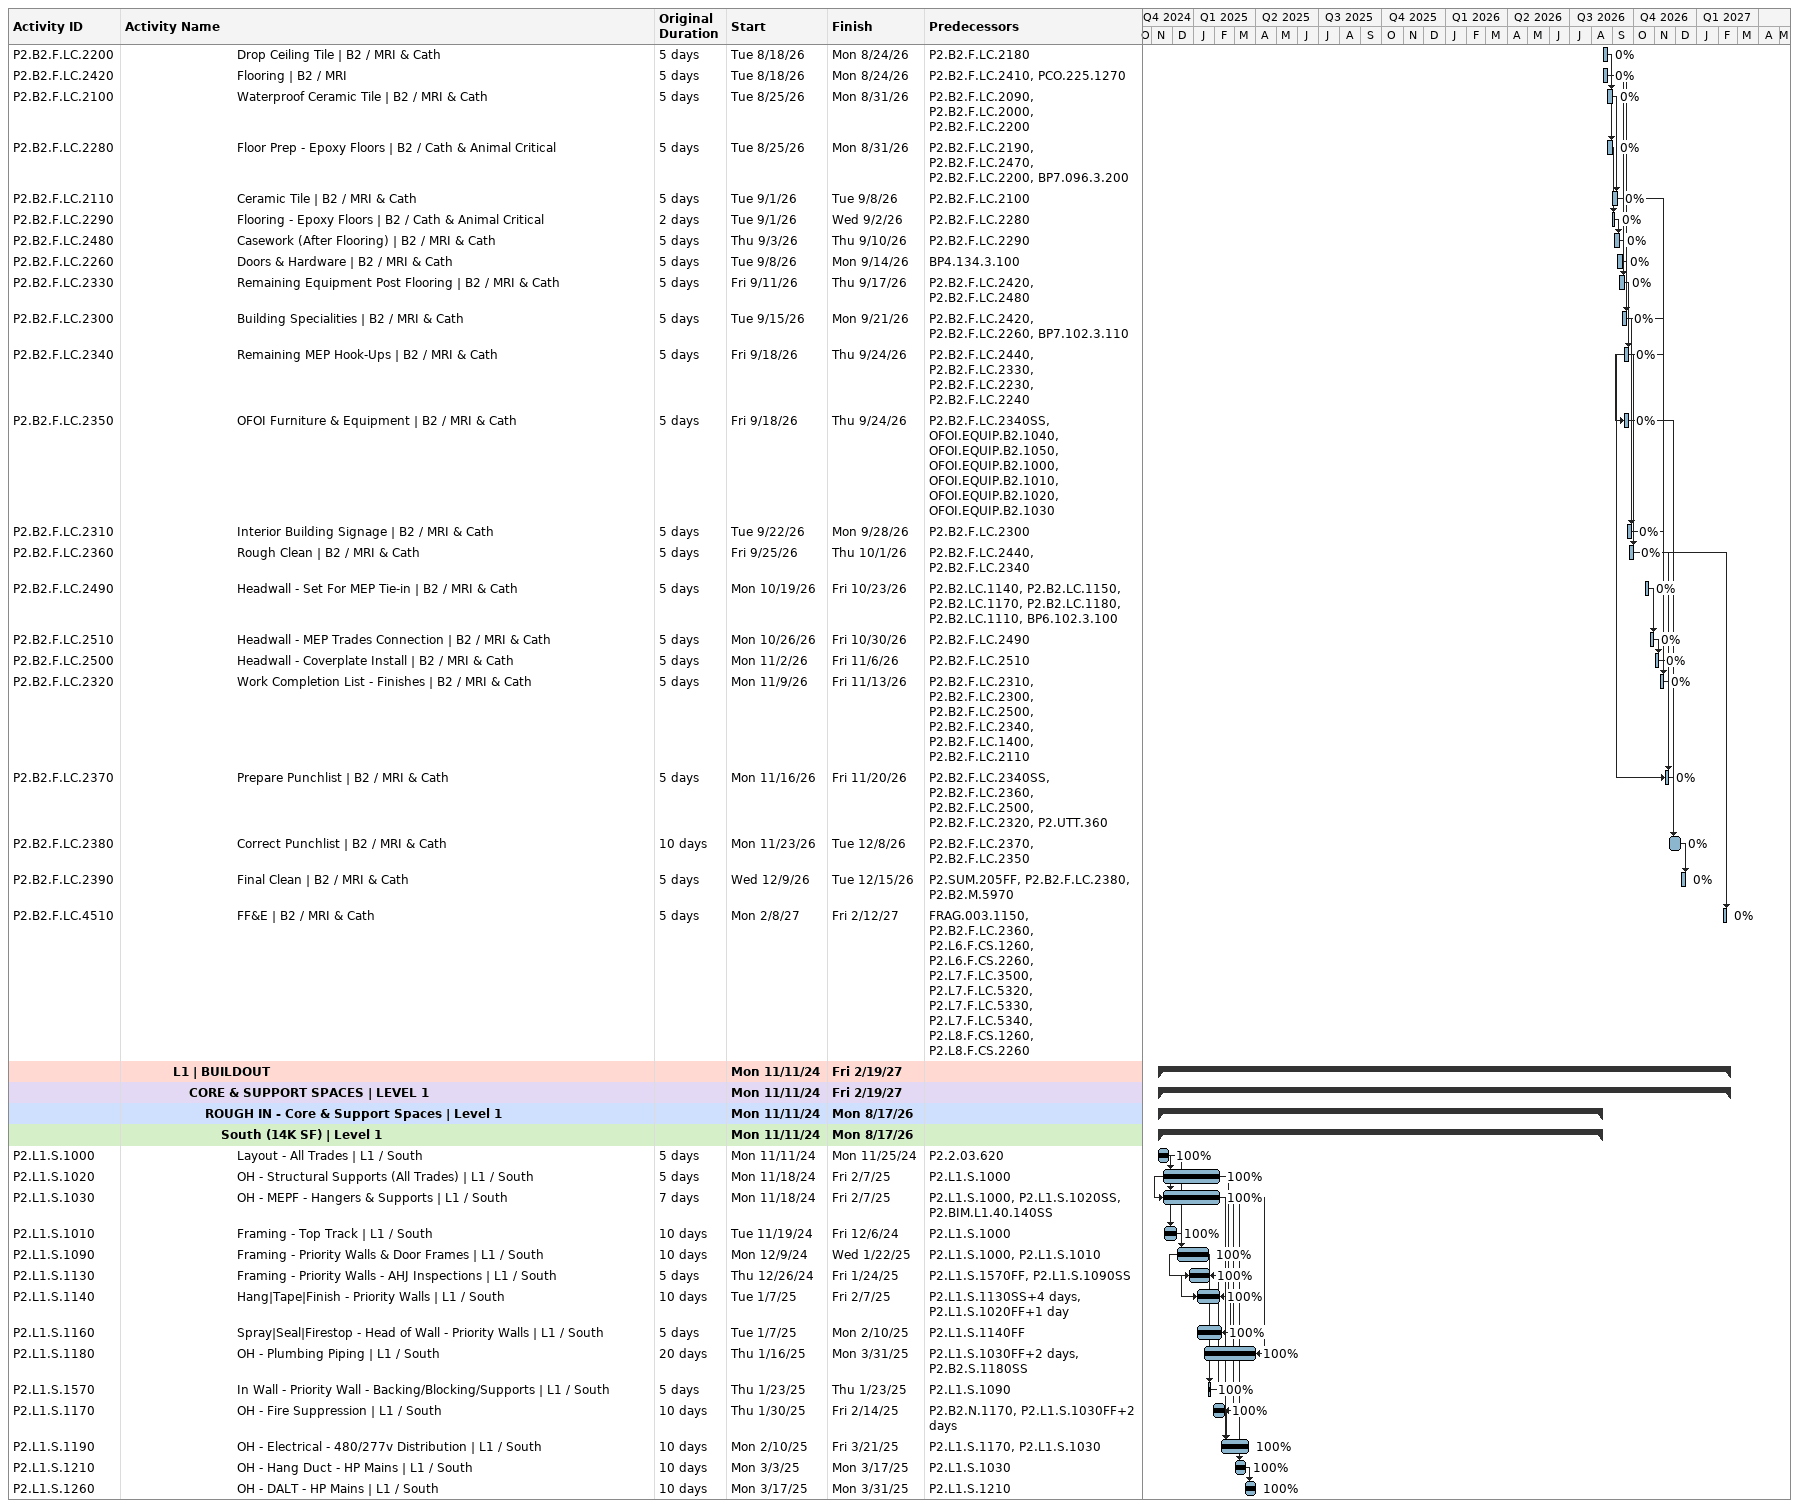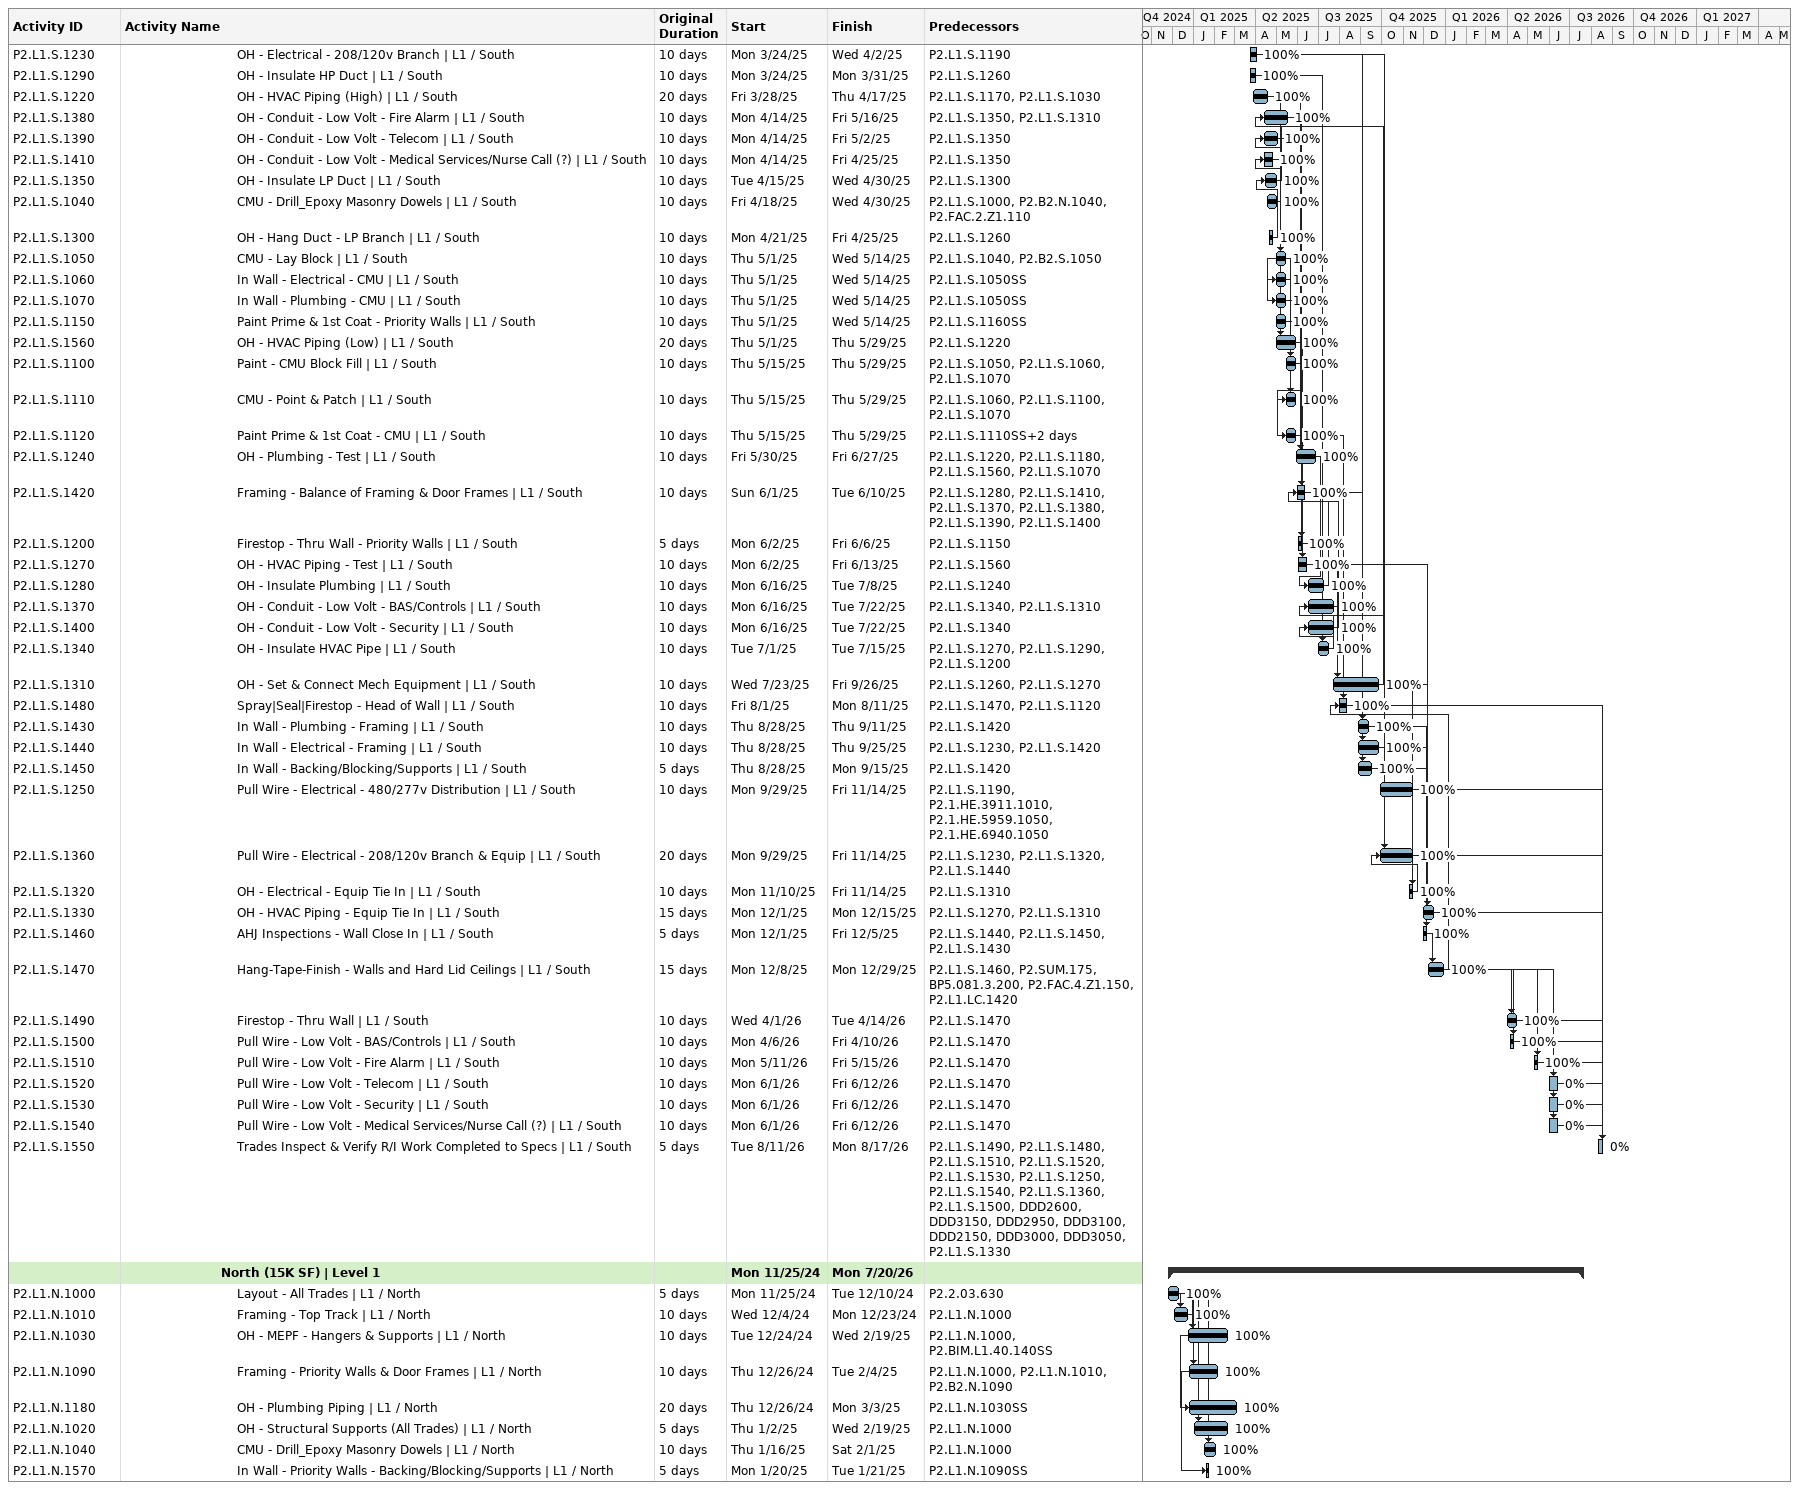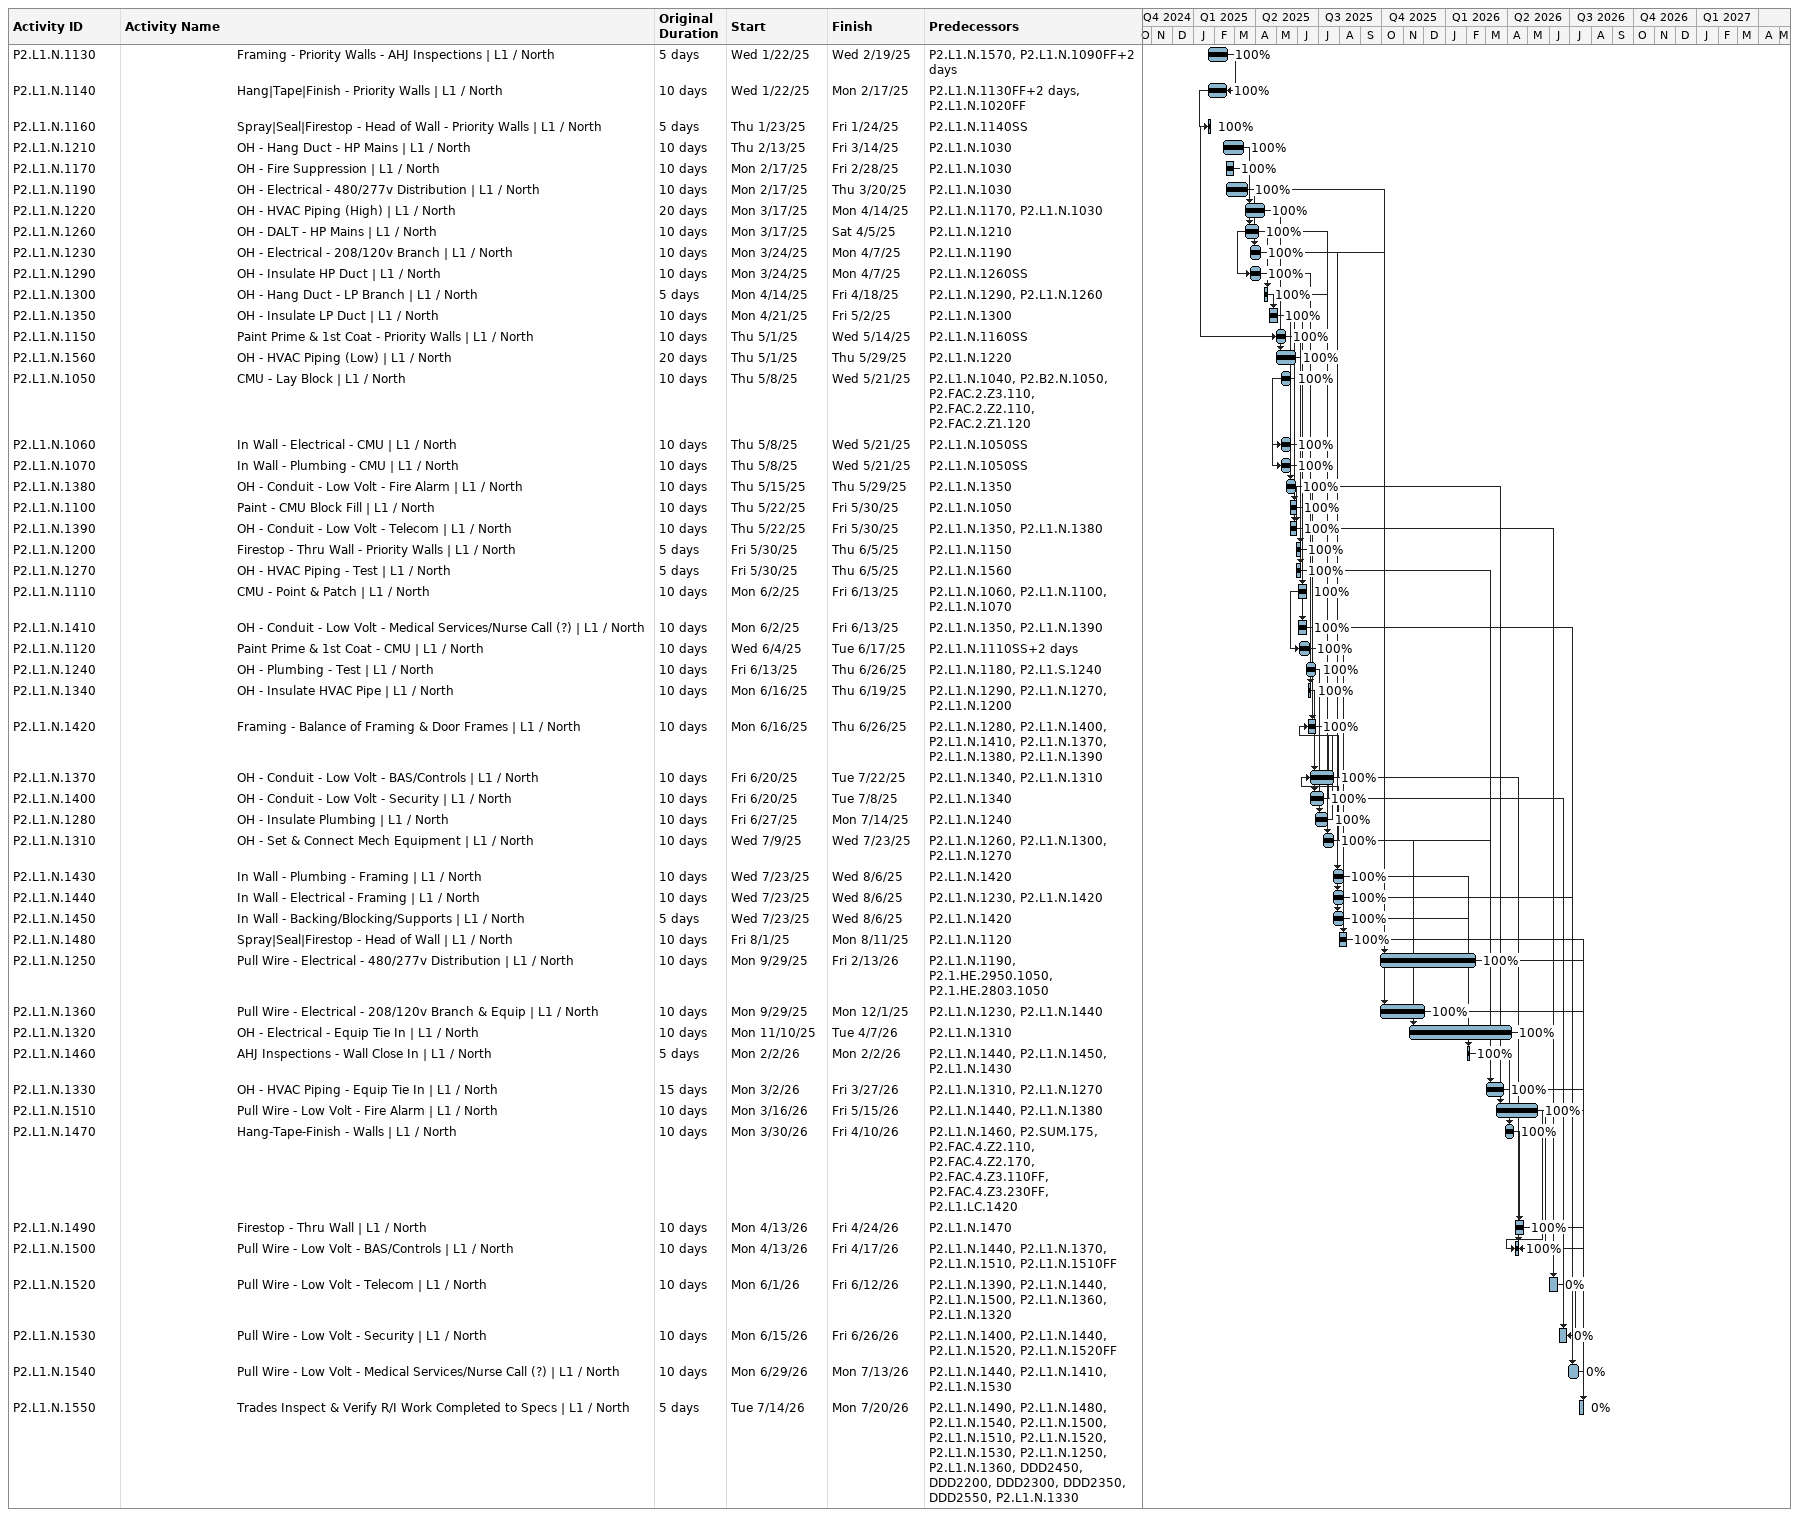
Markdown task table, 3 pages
| ID | Level | Task | Original duration | Start | Finish | Predecessors | % complete |
|---|---|---|---|---|---|---|---|
| P2.B2.F.LC.2200 | 8 | Drop Ceiling Tile \| B2 / MRI & Cath | 5d | 2026-08-18 | 2026-08-24 | P2.B2.F.LC.2180 | 0 |
| P2.B2.F.LC.2420 | 8 | Flooring \| B2 / MRI | 5d | 2026-08-18 | 2026-08-24 | P2.B2.F.LC.2410, PCO.225.1270 | 0 |
| P2.B2.F.LC.2100 | 8 | Waterproof Ceramic Tile \| B2 / MRI & Cath | 5d | 2026-08-25 | 2026-08-31 | P2.B2.F.LC.2090, P2.B2.F.LC.2000, P2.B2.F.LC.2200 | 0 |
| P2.B2.F.LC.2280 | 8 | Floor Prep - Epoxy Floors \| B2 / Cath & Animal Critical | 5d | 2026-08-25 | 2026-08-31 | P2.B2.F.LC.2190, P2.B2.F.LC.2470, P2.B2.F.LC.2200, BP7.096.3.200 | 0 |
| P2.B2.F.LC.2110 | 8 | Ceramic Tile \| B2 / MRI & Cath | 5d | 2026-09-01 | 2026-09-08 | P2.B2.F.LC.2100 | 0 |
| P2.B2.F.LC.2290 | 8 | Flooring - Epoxy Floors \| B2 / Cath & Animal Critical | 2d | 2026-09-01 | 2026-09-02 | P2.B2.F.LC.2280 | 0 |
| P2.B2.F.LC.2480 | 8 | Casework (After Flooring) \| B2 / MRI & Cath | 5d | 2026-09-03 | 2026-09-10 | P2.B2.F.LC.2290 | 0 |
| P2.B2.F.LC.2260 | 8 | Doors & Hardware \| B2 / MRI & Cath | 5d | 2026-09-08 | 2026-09-14 | BP4.134.3.100 | 0 |
| P2.B2.F.LC.2330 | 8 | Remaining Equipment Post Flooring \| B2 / MRI & Cath | 5d | 2026-09-11 | 2026-09-17 | P2.B2.F.LC.2420, P2.B2.F.LC.2480 | 0 |
| P2.B2.F.LC.2300 | 8 | Building Specialities \| B2 / MRI & Cath | 5d | 2026-09-15 | 2026-09-21 | P2.B2.F.LC.2420, P2.B2.F.LC.2260, BP7.102.3.110 | 0 |
| P2.B2.F.LC.2340 | 8 | Remaining MEP Hook-Ups \| B2 / MRI & Cath | 5d | 2026-09-18 | 2026-09-24 | P2.B2.F.LC.2440, P2.B2.F.LC.2330, P2.B2.F.LC.2230, P2.B2.F.LC.2240 | 0 |
| P2.B2.F.LC.2350 | 8 | OFOI Furniture & Equipment \| B2 / MRI & Cath | 5d | 2026-09-18 | 2026-09-24 | P2.B2.F.LC.2340SS, OFOI.EQUIP.B2.1040, OFOI.EQUIP.B2.1050, OFOI.EQUIP.B2.1000, OFOI.EQUIP.B2.1010, OFOI.EQUIP.B2.1020, OFOI.EQUIP.B2.1030 | 0 |
| P2.B2.F.LC.2310 | 8 | Interior Building Signage \| B2 / MRI & Cath | 5d | 2026-09-22 | 2026-09-28 | P2.B2.F.LC.2300 | 0 |
| P2.B2.F.LC.2360 | 8 | Rough Clean \| B2 / MRI & Cath | 5d | 2026-09-25 | 2026-10-01 | P2.B2.F.LC.2440, P2.B2.F.LC.2340 | 0 |
| P2.B2.F.LC.2490 | 8 | Headwall - Set For MEP Tie-in \| B2 / MRI & Cath | 5d | 2026-10-19 | 2026-10-23 | P2.B2.LC.1140, P2.B2.LC.1150, P2.B2.LC.1170, P2.B2.LC.1180, P2.B2.LC.1110, BP6.102.3.100 | 0 |
| P2.B2.F.LC.2510 | 8 | Headwall - MEP Trades Connection \| B2 / MRI & Cath | 5d | 2026-10-26 | 2026-10-30 | P2.B2.F.LC.2490 | 0 |
| P2.B2.F.LC.2500 | 8 | Headwall - Coverplate Install \| B2 / MRI & Cath | 5d | 2026-11-02 | 2026-11-06 | P2.B2.F.LC.2510 | 0 |
| P2.B2.F.LC.2320 | 8 | Work Completion List - Finishes \| B2 / MRI & Cath | 5d | 2026-11-09 | 2026-11-13 | P2.B2.F.LC.2310, P2.B2.F.LC.2300, P2.B2.F.LC.2500, P2.B2.F.LC.2340, P2.B2.F.LC.1400, P2.B2.F.LC.2110 | 0 |
| P2.B2.F.LC.2370 | 8 | Prepare Punchlist \| B2 / MRI & Cath | 5d | 2026-11-16 | 2026-11-20 | P2.B2.F.LC.2340SS, P2.B2.F.LC.2360, P2.B2.F.LC.2500, P2.B2.F.LC.2320, P2.UTT.360 | 0 |
| P2.B2.F.LC.2380 | 8 | Correct Punchlist \| B2 / MRI & Cath | 10d | 2026-11-23 | 2026-12-08 | P2.B2.F.LC.2370, P2.B2.F.LC.2350 | 0 |
| P2.B2.F.LC.2390 | 8 | Final Clean \| B2 / MRI & Cath | 5d | 2026-12-09 | 2026-12-15 | P2.SUM.205FF, P2.B2.F.LC.2380, P2.B2.M.5970 | 0 |
| P2.B2.F.LC.4510 | 8 | FF&E \| B2 / MRI & Cath | 5d | 2027-02-08 | 2027-02-12 | FRAG.003.1150, P2.B2.F.LC.2360, P2.L6.F.CS.1260, P2.L6.F.CS.2260, P2.L7.F.LC.3500, P2.L7.F.LC.5320, P2.L7.F.LC.5330, P2.L7.F.LC.5340, P2.L8.F.CS.1260, P2.L8.F.CS.2260 | 0 |
|  | 4 | **L1 \| BUILDOUT** |  | 2024-11-11 | 2027-02-19 |  |  |
|  | 5 | **CORE & SUPPORT SPACES \| LEVEL 1** |  | 2024-11-11 | 2027-02-19 |  |  |
|  | 6 | **ROUGH IN - Core & Support Spaces \| Level 1** |  | 2024-11-11 | 2026-08-17 |  |  |
|  | 7 | **South (14K SF) \| Level 1** |  | 2024-11-11 | 2026-08-17 |  |  |
| P2.L1.S.1000 | 8 | Layout - All Trades \| L1 / South | 5d | 2024-11-11 | 2024-11-25 | P2.2.03.620 | 100 |
| P2.L1.S.1020 | 8 | OH - Structural Supports (All Trades) \| L1 / South | 5d | 2024-11-18 | 2025-02-07 | P2.L1.S.1000 | 100 |
| P2.L1.S.1030 | 8 | OH - MEPF - Hangers & Supports \| L1 / South | 7d | 2024-11-18 | 2025-02-07 | P2.L1.S.1000, P2.L1.S.1020SS, P2.BIM.L1.40.140SS | 100 |
| P2.L1.S.1010 | 8 | Framing - Top Track \| L1 / South | 10d | 2024-11-19 | 2024-12-06 | P2.L1.S.1000 | 100 |
| P2.L1.S.1090 | 8 | Framing - Priority Walls & Door Frames \| L1 / South | 10d | 2024-12-09 | 2025-01-22 | P2.L1.S.1000, P2.L1.S.1010 | 100 |
| P2.L1.S.1130 | 8 | Framing - Priority Walls - AHJ Inspections \| L1 / South | 5d | 2024-12-26 | 2025-01-24 | P2.L1.S.1570FF, P2.L1.S.1090SS | 100 |
| P2.L1.S.1140 | 8 | Hang\|Tape\|Finish - Priority Walls \| L1 / South | 10d | 2025-01-07 | 2025-02-07 | P2.L1.S.1130SS+4d, P2.L1.S.1020FF+1d | 100 |
| P2.L1.S.1160 | 8 | Spray\|Seal\|Firestop - Head of Wall - Priority Walls \| L1 / South | 5d | 2025-01-07 | 2025-02-10 | P2.L1.S.1140FF | 100 |
| P2.L1.S.1180 | 8 | OH - Plumbing Piping \| L1 / South | 20d | 2025-01-16 | 2025-03-31 | P2.L1.S.1030FF+2d, P2.B2.S.1180SS | 100 |
| P2.L1.S.1570 | 8 | In Wall - Priority Wall - Backing/Blocking/Supports \| L1 / South | 5d | 2025-01-23 | 2025-01-23 | P2.L1.S.1090 | 100 |
| P2.L1.S.1170 | 8 | OH - Fire Suppression \| L1 / South | 10d | 2025-01-30 | 2025-02-14 | P2.B2.N.1170, P2.L1.S.1030FF+2d | 100 |
| P2.L1.S.1190 | 8 | OH - Electrical - 480/277v Distribution \| L1 / South | 10d | 2025-02-10 | 2025-03-21 | P2.L1.S.1170, P2.L1.S.1030 | 100 |
| P2.L1.S.1210 | 8 | OH - Hang Duct - HP Mains \| L1 / South | 10d | 2025-03-03 | 2025-03-17 | P2.L1.S.1030 | 100 |
| P2.L1.S.1260 | 8 | OH - DALT - HP Mains \| L1 / South | 10d | 2025-03-17 | 2025-03-31 | P2.L1.S.1210 | 100 |
| P2.L1.S.1230 | 8 | OH - Electrical - 208/120v Branch \| L1 / South | 10d | 2025-03-24 | 2025-04-02 | P2.L1.S.1190 | 100 |
| P2.L1.S.1290 | 8 | OH - Insulate HP Duct \| L1 / South | 10d | 2025-03-24 | 2025-03-31 | P2.L1.S.1260 | 100 |
| P2.L1.S.1220 | 8 | OH - HVAC Piping (High) \| L1 / South | 20d | 2025-03-28 | 2025-04-17 | P2.L1.S.1170, P2.L1.S.1030 | 100 |
| P2.L1.S.1380 | 8 | OH - Conduit - Low Volt - Fire Alarm \| L1 / South | 10d | 2025-04-14 | 2025-05-16 | P2.L1.S.1350, P2.L1.S.1310 | 100 |
| P2.L1.S.1390 | 8 | OH - Conduit - Low Volt - Telecom \| L1 / South | 10d | 2025-04-14 | 2025-05-02 | P2.L1.S.1350 | 100 |
| P2.L1.S.1410 | 8 | OH - Conduit - Low Volt - Medical Services/Nurse Call (?) \| L1 / South | 10d | 2025-04-14 | 2025-04-25 | P2.L1.S.1350 | 100 |
| P2.L1.S.1350 | 8 | OH - Insulate LP Duct \| L1 / South | 10d | 2025-04-15 | 2025-04-30 | P2.L1.S.1300 | 100 |
| P2.L1.S.1040 | 8 | CMU - Drill_Epoxy Masonry Dowels \| L1 / South | 10d | 2025-04-18 | 2025-04-30 | P2.L1.S.1000, P2.B2.N.1040, P2.FAC.2.Z1.110 | 100 |
| P2.L1.S.1300 | 8 | OH - Hang Duct - LP Branch \| L1 / South | 10d | 2025-04-21 | 2025-04-25 | P2.L1.S.1260 | 100 |
| P2.L1.S.1050 | 8 | CMU - Lay Block \| L1 / South | 10d | 2025-05-01 | 2025-05-14 | P2.L1.S.1040, P2.B2.S.1050 | 100 |
| P2.L1.S.1060 | 8 | In Wall - Electrical - CMU \| L1 / South | 10d | 2025-05-01 | 2025-05-14 | P2.L1.S.1050SS | 100 |
| P2.L1.S.1070 | 8 | In Wall - Plumbing - CMU \| L1 / South | 10d | 2025-05-01 | 2025-05-14 | P2.L1.S.1050SS | 100 |
| P2.L1.S.1150 | 8 | Paint Prime & 1st Coat - Priority Walls \| L1 / South | 10d | 2025-05-01 | 2025-05-14 | P2.L1.S.1160SS | 100 |
| P2.L1.S.1560 | 8 | OH - HVAC Piping (Low) \| L1 / South | 20d | 2025-05-01 | 2025-05-29 | P2.L1.S.1220 | 100 |
| P2.L1.S.1100 | 8 | Paint - CMU Block Fill \| L1 / South | 10d | 2025-05-15 | 2025-05-29 | P2.L1.S.1050, P2.L1.S.1060, P2.L1.S.1070 | 100 |
| P2.L1.S.1110 | 8 | CMU - Point & Patch \| L1 / South | 10d | 2025-05-15 | 2025-05-29 | P2.L1.S.1060, P2.L1.S.1100, P2.L1.S.1070 | 100 |
| P2.L1.S.1120 | 8 | Paint Prime & 1st Coat - CMU \| L1 / South | 10d | 2025-05-15 | 2025-05-29 | P2.L1.S.1110SS+2d | 100 |
| P2.L1.S.1240 | 8 | OH - Plumbing - Test \| L1 / South | 10d | 2025-05-30 | 2025-06-27 | P2.L1.S.1220, P2.L1.S.1180, P2.L1.S.1560, P2.L1.S.1070 | 100 |
| P2.L1.S.1420 | 8 | Framing - Balance of Framing & Door Frames \| L1 / South | 10d | 2025-06-01 | 2025-06-10 | P2.L1.S.1280, P2.L1.S.1410, P2.L1.S.1370, P2.L1.S.1380, P2.L1.S.1390, P2.L1.S.1400 | 100 |
| P2.L1.S.1200 | 8 | Firestop - Thru Wall - Priority Walls \| L1 / South | 5d | 2025-06-02 | 2025-06-06 | P2.L1.S.1150 | 100 |
| P2.L1.S.1270 | 8 | OH - HVAC Piping - Test \| L1 / South | 10d | 2025-06-02 | 2025-06-13 | P2.L1.S.1560 | 100 |
| P2.L1.S.1280 | 8 | OH - Insulate Plumbing \| L1 / South | 10d | 2025-06-16 | 2025-07-08 | P2.L1.S.1240 | 100 |
| P2.L1.S.1370 | 8 | OH - Conduit - Low Volt - BAS/Controls \| L1 / South | 10d | 2025-06-16 | 2025-07-22 | P2.L1.S.1340, P2.L1.S.1310 | 100 |
| P2.L1.S.1400 | 8 | OH - Conduit - Low Volt - Security \| L1 / South | 10d | 2025-06-16 | 2025-07-22 | P2.L1.S.1340 | 100 |
| P2.L1.S.1340 | 8 | OH - Insulate HVAC Pipe \| L1 / South | 10d | 2025-07-01 | 2025-07-15 | P2.L1.S.1270, P2.L1.S.1290, P2.L1.S.1200 | 100 |
| P2.L1.S.1310 | 8 | OH - Set & Connect Mech Equipment \| L1 / South | 10d | 2025-07-23 | 2025-09-26 | P2.L1.S.1260, P2.L1.S.1270 | 100 |
| P2.L1.S.1480 | 8 | Spray\|Seal\|Firestop - Head of Wall \| L1 / South | 10d | 2025-08-01 | 2025-08-11 | P2.L1.S.1470, P2.L1.S.1120 | 100 |
| P2.L1.S.1430 | 8 | In Wall - Plumbing - Framing \| L1 / South | 10d | 2025-08-28 | 2025-09-11 | P2.L1.S.1420 | 100 |
| P2.L1.S.1440 | 8 | In Wall - Electrical - Framing \| L1 / South | 10d | 2025-08-28 | 2025-09-25 | P2.L1.S.1230, P2.L1.S.1420 | 100 |
| P2.L1.S.1450 | 8 | In Wall - Backing/Blocking/Supports \| L1 / South | 5d | 2025-08-28 | 2025-09-15 | P2.L1.S.1420 | 100 |
| P2.L1.S.1250 | 8 | Pull Wire - Electrical - 480/277v Distribution \| L1 / South | 10d | 2025-09-29 | 2025-11-14 | P2.L1.S.1190, P2.1.HE.3911.1010, P2.1.HE.5959.1050, P2.1.HE.6940.1050 | 100 |
| P2.L1.S.1360 | 8 | Pull Wire - Electrical - 208/120v Branch & Equip \| L1 / South | 20d | 2025-09-29 | 2025-11-14 | P2.L1.S.1230, P2.L1.S.1320, P2.L1.S.1440 | 100 |
| P2.L1.S.1320 | 8 | OH - Electrical - Equip Tie In \| L1 / South | 10d | 2025-11-10 | 2025-11-14 | P2.L1.S.1310 | 100 |
| P2.L1.S.1330 | 8 | OH - HVAC Piping - Equip Tie In \| L1 / South | 15d | 2025-12-01 | 2025-12-15 | P2.L1.S.1270, P2.L1.S.1310 | 100 |
| P2.L1.S.1460 | 8 | AHJ Inspections - Wall Close In \| L1 / South | 5d | 2025-12-01 | 2025-12-05 | P2.L1.S.1440, P2.L1.S.1450, P2.L1.S.1430 | 100 |
| P2.L1.S.1470 | 8 | Hang-Tape-Finish - Walls and Hard Lid Ceilings \| L1 / South | 15d | 2025-12-08 | 2025-12-29 | P2.L1.S.1460, P2.SUM.175, BP5.081.3.200, P2.FAC.4.Z1.150, P2.L1.LC.1420 | 100 |
| P2.L1.S.1490 | 8 | Firestop - Thru Wall \| L1 / South | 10d | 2026-04-01 | 2026-04-14 | P2.L1.S.1470 | 100 |
| P2.L1.S.1500 | 8 | Pull Wire - Low Volt - BAS/Controls \| L1 / South | 10d | 2026-04-06 | 2026-04-10 | P2.L1.S.1470 | 100 |
| P2.L1.S.1510 | 8 | Pull Wire - Low Volt - Fire Alarm \| L1 / South | 10d | 2026-05-11 | 2026-05-15 | P2.L1.S.1470 | 100 |
| P2.L1.S.1520 | 8 | Pull Wire - Low Volt - Telecom \| L1 / South | 10d | 2026-06-01 | 2026-06-12 | P2.L1.S.1470 | 0 |
| P2.L1.S.1530 | 8 | Pull Wire - Low Volt - Security \| L1 / South | 10d | 2026-06-01 | 2026-06-12 | P2.L1.S.1470 | 0 |
| P2.L1.S.1540 | 8 | Pull Wire - Low Volt - Medical Services/Nurse Call (?) \| L1 / South | 10d | 2026-06-01 | 2026-06-12 | P2.L1.S.1470 | 0 |
| P2.L1.S.1550 | 8 | Trades Inspect & Verify R/I Work Completed to Specs \| L1 / South | 5d | 2026-08-11 | 2026-08-17 | P2.L1.S.1490, P2.L1.S.1480, P2.L1.S.1510, P2.L1.S.1520, P2.L1.S.1530, P2.L1.S.1250, P2.L1.S.1540, P2.L1.S.1360, P2.L1.S.1500, DDD2600, DDD3150, DDD2950, DDD3100, DDD2150, DDD3000, DDD3050, P2.L1.S.1330 | 0 |
|  | 7 | **North (15K SF) \| Level 1** |  | 2024-11-25 | 2026-07-20 |  |  |
| P2.L1.N.1000 | 8 | Layout - All Trades \| L1 / North | 5d | 2024-11-25 | 2024-12-10 | P2.2.03.630 | 100 |
| P2.L1.N.1010 | 8 | Framing - Top Track \| L1 / North | 10d | 2024-12-04 | 2024-12-23 | P2.L1.N.1000 | 100 |
| P2.L1.N.1030 | 8 | OH - MEPF - Hangers & Supports \| L1 / North | 10d | 2024-12-24 | 2025-02-19 | P2.L1.N.1000, P2.BIM.L1.40.140SS | 100 |
| P2.L1.N.1090 | 8 | Framing - Priority Walls & Door Frames \| L1 / North | 10d | 2024-12-26 | 2025-02-04 | P2.L1.N.1000, P2.L1.N.1010, P2.B2.N.1090 | 100 |
| P2.L1.N.1180 | 8 | OH - Plumbing Piping \| L1 / North | 20d | 2024-12-26 | 2025-03-03 | P2.L1.N.1030SS | 100 |
| P2.L1.N.1020 | 8 | OH - Structural Supports (All Trades) \| L1 / North | 5d | 2025-01-02 | 2025-02-19 | P2.L1.N.1000 | 100 |
| P2.L1.N.1040 | 8 | CMU - Drill_Epoxy Masonry Dowels \| L1 / North | 10d | 2025-01-16 | 2025-02-01 | P2.L1.N.1000 | 100 |
| P2.L1.N.1570 | 8 | In Wall - Priority Walls - Backing/Blocking/Supports \| L1 / North | 5d | 2025-01-20 | 2025-01-21 | P2.L1.N.1090SS | 100 |
| P2.L1.N.1130 | 8 | Framing - Priority Walls - AHJ Inspections \| L1 / North | 5d | 2025-01-22 | 2025-02-19 | P2.L1.N.1570, P2.L1.N.1090FF+2d | 100 |
| P2.L1.N.1140 | 8 | Hang\|Tape\|Finish - Priority Walls \| L1 / North | 10d | 2025-01-22 | 2025-02-17 | P2.L1.N.1130FF+2d, P2.L1.N.1020FF | 100 |
| P2.L1.N.1160 | 8 | Spray\|Seal\|Firestop - Head of Wall - Priority Walls \| L1 / North | 5d | 2025-01-23 | 2025-01-24 | P2.L1.N.1140SS | 100 |
| P2.L1.N.1210 | 8 | OH - Hang Duct - HP Mains \| L1 / North | 10d | 2025-02-13 | 2025-03-14 | P2.L1.N.1030 | 100 |
| P2.L1.N.1170 | 8 | OH - Fire Suppression \| L1 / North | 10d | 2025-02-17 | 2025-02-28 | P2.L1.N.1030 | 100 |
| P2.L1.N.1190 | 8 | OH - Electrical - 480/277v Distribution \| L1 / North | 10d | 2025-02-17 | 2025-03-20 | P2.L1.N.1030 | 100 |
| P2.L1.N.1220 | 8 | OH - HVAC Piping (High) \| L1 / North | 20d | 2025-03-17 | 2025-04-14 | P2.L1.N.1170, P2.L1.N.1030 | 100 |
| P2.L1.N.1260 | 8 | OH - DALT - HP Mains \| L1 / North | 10d | 2025-03-17 | 2025-04-05 | P2.L1.N.1210 | 100 |
| P2.L1.N.1230 | 8 | OH - Electrical - 208/120v Branch \| L1 / North | 10d | 2025-03-24 | 2025-04-07 | P2.L1.N.1190 | 100 |
| P2.L1.N.1290 | 8 | OH - Insulate HP Duct \| L1 / North | 10d | 2025-03-24 | 2025-04-07 | P2.L1.N.1260SS | 100 |
| P2.L1.N.1300 | 8 | OH - Hang Duct - LP Branch \| L1 / North | 5d | 2025-04-14 | 2025-04-18 | P2.L1.N.1290, P2.L1.N.1260 | 100 |
| P2.L1.N.1350 | 8 | OH - Insulate LP Duct \| L1 / North | 10d | 2025-04-21 | 2025-05-02 | P2.L1.N.1300 | 100 |
| P2.L1.N.1150 | 8 | Paint Prime & 1st Coat - Priority Walls \| L1 / North | 10d | 2025-05-01 | 2025-05-14 | P2.L1.N.1160SS | 100 |
| P2.L1.N.1560 | 8 | OH - HVAC Piping (Low) \| L1 / North | 20d | 2025-05-01 | 2025-05-29 | P2.L1.N.1220 | 100 |
| P2.L1.N.1050 | 8 | CMU - Lay Block \| L1 / North | 10d | 2025-05-08 | 2025-05-21 | P2.L1.N.1040, P2.B2.N.1050, P2.FAC.2.Z3.110, P2.FAC.2.Z2.110, P2.FAC.2.Z1.120 | 100 |
| P2.L1.N.1060 | 8 | In Wall - Electrical - CMU \| L1 / North | 10d | 2025-05-08 | 2025-05-21 | P2.L1.N.1050SS | 100 |
| P2.L1.N.1070 | 8 | In Wall - Plumbing - CMU \| L1 / North | 10d | 2025-05-08 | 2025-05-21 | P2.L1.N.1050SS | 100 |
| P2.L1.N.1380 | 8 | OH - Conduit - Low Volt - Fire Alarm \| L1 / North | 10d | 2025-05-15 | 2025-05-29 | P2.L1.N.1350 | 100 |
| P2.L1.N.1100 | 8 | Paint - CMU Block Fill \| L1 / North | 10d | 2025-05-22 | 2025-05-30 | P2.L1.N.1050 | 100 |
| P2.L1.N.1390 | 8 | OH - Conduit - Low Volt - Telecom \| L1 / North | 10d | 2025-05-22 | 2025-05-30 | P2.L1.N.1350, P2.L1.N.1380 | 100 |
| P2.L1.N.1200 | 8 | Firestop - Thru Wall - Priority Walls \| L1 / North | 5d | 2025-05-30 | 2025-06-05 | P2.L1.N.1150 | 100 |
| P2.L1.N.1270 | 8 | OH - HVAC Piping - Test \| L1 / North | 5d | 2025-05-30 | 2025-06-05 | P2.L1.N.1560 | 100 |
| P2.L1.N.1110 | 8 | CMU - Point & Patch \| L1 / North | 10d | 2025-06-02 | 2025-06-13 | P2.L1.N.1060, P2.L1.N.1100, P2.L1.N.1070 | 100 |
| P2.L1.N.1410 | 8 | OH - Conduit - Low Volt - Medical Services/Nurse Call (?) \| L1 / North | 10d | 2025-06-02 | 2025-06-13 | P2.L1.N.1350, P2.L1.N.1390 | 100 |
| P2.L1.N.1120 | 8 | Paint Prime & 1st Coat - CMU \| L1 / North | 10d | 2025-06-04 | 2025-06-17 | P2.L1.N.1110SS+2d | 100 |
| P2.L1.N.1240 | 8 | OH - Plumbing - Test \| L1 / North | 10d | 2025-06-13 | 2025-06-26 | P2.L1.N.1180, P2.L1.S.1240 | 100 |
| P2.L1.N.1340 | 8 | OH - Insulate HVAC Pipe \| L1 / North | 10d | 2025-06-16 | 2025-06-19 | P2.L1.N.1290, P2.L1.N.1270, P2.L1.N.1200 | 100 |
| P2.L1.N.1420 | 8 | Framing - Balance of Framing & Door Frames \| L1 / North | 10d | 2025-06-16 | 2025-06-26 | P2.L1.N.1280, P2.L1.N.1400, P2.L1.N.1410, P2.L1.N.1370, P2.L1.N.1380, P2.L1.N.1390 | 100 |
| P2.L1.N.1370 | 8 | OH - Conduit - Low Volt - BAS/Controls \| L1 / North | 10d | 2025-06-20 | 2025-07-22 | P2.L1.N.1340, P2.L1.N.1310 | 100 |
| P2.L1.N.1400 | 8 | OH - Conduit - Low Volt - Security \| L1 / North | 10d | 2025-06-20 | 2025-07-08 | P2.L1.N.1340 | 100 |
| P2.L1.N.1280 | 8 | OH - Insulate Plumbing \| L1 / North | 10d | 2025-06-27 | 2025-07-14 | P2.L1.N.1240 | 100 |
| P2.L1.N.1310 | 8 | OH - Set & Connect Mech Equipment \| L1 / North | 10d | 2025-07-09 | 2025-07-23 | P2.L1.N.1260, P2.L1.N.1300, P2.L1.N.1270 | 100 |
| P2.L1.N.1430 | 8 | In Wall - Plumbing - Framing \| L1 / North | 10d | 2025-07-23 | 2025-08-06 | P2.L1.N.1420 | 100 |
| P2.L1.N.1440 | 8 | In Wall - Electrical - Framing \| L1 / North | 10d | 2025-07-23 | 2025-08-06 | P2.L1.N.1230, P2.L1.N.1420 | 100 |
| P2.L1.N.1450 | 8 | In Wall - Backing/Blocking/Supports \| L1 / North | 5d | 2025-07-23 | 2025-08-06 | P2.L1.N.1420 | 100 |
| P2.L1.N.1480 | 8 | Spray\|Seal\|Firestop - Head of Wall \| L1 / North | 10d | 2025-08-01 | 2025-08-11 | P2.L1.N.1120 | 100 |
| P2.L1.N.1250 | 8 | Pull Wire - Electrical - 480/277v Distribution \| L1 / North | 10d | 2025-09-29 | 2026-02-13 | P2.L1.N.1190, P2.1.HE.2950.1050, P2.1.HE.2803.1050 | 100 |
| P2.L1.N.1360 | 8 | Pull Wire - Electrical - 208/120v Branch & Equip \| L1 / North | 10d | 2025-09-29 | 2025-12-01 | P2.L1.N.1230, P2.L1.N.1440 | 100 |
| P2.L1.N.1320 | 8 | OH - Electrical - Equip Tie In \| L1 / North | 10d | 2025-11-10 | 2026-04-07 | P2.L1.N.1310 | 100 |
| P2.L1.N.1460 | 8 | AHJ Inspections - Wall Close In \| L1 / North | 5d | 2026-02-02 | 2026-02-02 | P2.L1.N.1440, P2.L1.N.1450, P2.L1.N.1430 | 100 |
| P2.L1.N.1330 | 8 | OH - HVAC Piping - Equip Tie In \| L1 / North | 15d | 2026-03-02 | 2026-03-27 | P2.L1.N.1310, P2.L1.N.1270 | 100 |
| P2.L1.N.1510 | 8 | Pull Wire - Low Volt - Fire Alarm \| L1 / North | 10d | 2026-03-16 | 2026-05-15 | P2.L1.N.1440, P2.L1.N.1380 | 100 |
| P2.L1.N.1470 | 8 | Hang-Tape-Finish - Walls \| L1 / North | 10d | 2026-03-30 | 2026-04-10 | P2.L1.N.1460, P2.SUM.175, P2.FAC.4.Z2.110, P2.FAC.4.Z2.170, P2.FAC.4.Z3.110FF, P2.FAC.4.Z3.230FF, P2.L1.LC.1420 | 100 |
| P2.L1.N.1490 | 8 | Firestop - Thru Wall \| L1 / North | 10d | 2026-04-13 | 2026-04-24 | P2.L1.N.1470 | 100 |
| P2.L1.N.1500 | 8 | Pull Wire - Low Volt - BAS/Controls \| L1 / North | 10d | 2026-04-13 | 2026-04-17 | P2.L1.N.1440, P2.L1.N.1370, P2.L1.N.1510, P2.L1.N.1510FF | 100 |
| P2.L1.N.1520 | 8 | Pull Wire - Low Volt - Telecom \| L1 / North | 10d | 2026-06-01 | 2026-06-12 | P2.L1.N.1390, P2.L1.N.1440, P2.L1.N.1500, P2.L1.N.1360, P2.L1.N.1320 | 0 |
| P2.L1.N.1530 | 8 | Pull Wire - Low Volt - Security \| L1 / North | 10d | 2026-06-15 | 2026-06-26 | P2.L1.N.1400, P2.L1.N.1440, P2.L1.N.1520, P2.L1.N.1520FF | 0 |
| P2.L1.N.1540 | 8 | Pull Wire - Low Volt - Medical Services/Nurse Call (?) \| L1 / North | 10d | 2026-06-29 | 2026-07-13 | P2.L1.N.1440, P2.L1.N.1410, P2.L1.N.1530 | 0 |
| P2.L1.N.1550 | 8 | Trades Inspect & Verify R/I Work Completed to Specs \| L1 / North | 5d | 2026-07-14 | 2026-07-20 | P2.L1.N.1490, P2.L1.N.1480, P2.L1.N.1540, P2.L1.N.1500, P2.L1.N.1510, P2.L1.N.1520, P2.L1.N.1530, P2.L1.N.1250, P2.L1.N.1360, DDD2450, DDD2200, DDD2300, DDD2350, DDD2550, P2.L1.N.1330 | 0 |
